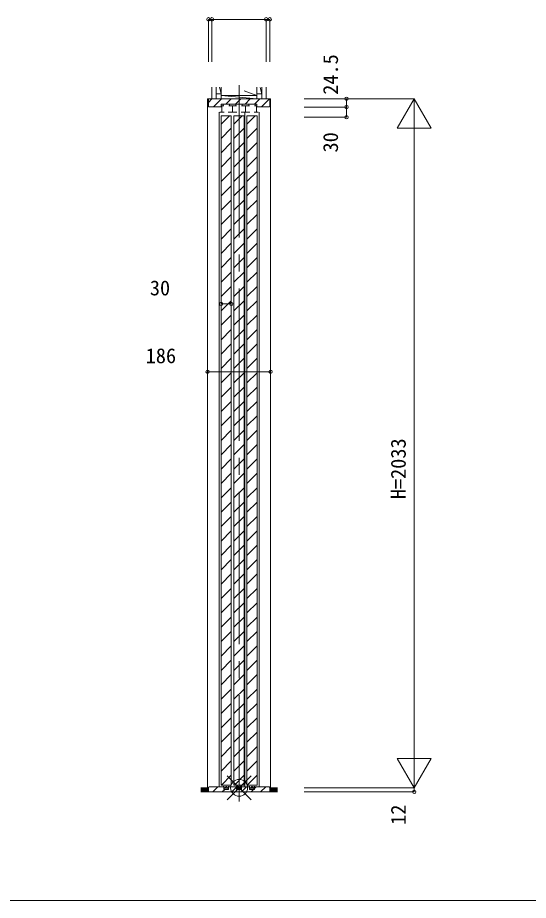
# Model space of a CAD drawing. Units: millimetres, scale not verified. Extents: x -14340 to 14341, y -10000 to 10000.
# Drawn here: x 734 to 2242, y -6752 to -4148 of the extents above; entities that cross this region are included whole.
import ezdxf
from ezdxf.enums import TextEntityAlignment as Align

# ---------------------------------------------------------------- set-up
doc = ezdxf.new("R2010")
doc.units = ezdxf.units.MM
doc.header["$LTSCALE"] = 50
doc.linetypes.add('CHAIN2', pattern=[12, 9, -1, 1, -1])
for name, color, linetype, lineweight in [('0-0_0', 7, 'Continuous', 9), ('0-2_YKK_ZWAK', 7, 'Continuous', 9), ('0-3_YKK_11', 4, 'Continuous', 18), ('0-5_YKK_13', 1, 'Continuous', 18), ('0-6_YKK_D', 2, 'Continuous', 18)]:
    doc.layers.add(name, color=color, linetype=linetype, lineweight=lineweight)
doc.styles.add('ＭＳ ゴシック', font='')
doc.styles.get('ＭＳ ゴシック').set_extended_font_data('MS Gothic')

msp = doc.modelspace()

# ---------------------------------------------------------------- linework, layer by layer
at = {"layer": '0-0_0'}
msp.add_line((-14340.01, -6752.5), (14159.99, -6752.5), dxfattribs=at)
at = {"layer": '0-2_YKK_ZWAK', "linetype": 'CHAIN2'}
msp.add_line((1387.8, -4346.93), (1387.8, -6460.45), dxfattribs=at)
at = {"layer": '0-2_YKK_ZWAK'}
for p, q in [((1307.8, -4387.5), (1307.8, -4353.13)), ((1320.3, -4353.13), (1320.3, -4387.5)), ((1335.3, -4372.5), (1320.3, -4372.5)), ((1330.11, -4353.14), (1335.3, -4372.5)), ((1335.3, -4353.32), (1335.3, -4387.5)), ((1440.3, -4377.5), (1402.7, -4363.88)), ((1440.3, -4353.32), (1440.3, -4387.5)), ((1455.3, -4372.5), (1440.3, -4372.5)), ((1450.29, -4353.8), (1455.3, -4372.5)), ((1455.3, -4387.5), (1455.3, -4353.13)), ((1467.8, -4353.13), (1467.8, -4387.5)), ((1297.3, -6420.5), (1274.46, -6420.5)), ((1274.46, -6423.5), (1297.3, -6423.5)), ((1274.46, -6426.5), (1297.3, -6426.5)), ((1274.46, -6429.5), (1297.3, -6429.5)), ((1274.46, -6432.5), (1501.2, -6432.5)), ((1501.2, -6420.5), (1478.3, -6420.5)), ((1501.2, -6423.5), (1478.3, -6423.5)), ((1501.2, -6426.5), (1478.3, -6426.5)), ((1501.2, -6429.5), (1478.3, -6429.5))]:
    msp.add_line(p, q, dxfattribs=at)
msp.add_lwpolyline([(1440.3, -4377.5), (1335.3, -4377.5), (1440.3, -4387.5)], dxfattribs=at)
at = {"layer": '0-3_YKK_11'}
for p, q in [((1297.3, -4398.04), (1307.84, -4387.5)), ((1307.8, -4387.5), (1387.8, -4387.5)), ((1312.13, -4411.5), (1336.13, -4387.5)), ((1348.81, -4403.1), (1364.41, -4387.5)), ((1377.1, -4403.1), (1392.7, -4387.5)), ((1387.8, -4387.5), (1467.8, -4387.5)), ((1405.38, -4403.1), (1420.98, -4387.5)), ((1433.66, -4403.1), (1449.26, -4387.5)), ((1453.55, -4411.5), (1477.55, -4387.5)), ((1327, -4411.7), (1336.7, -4411.7)), ((1328.8, -4426.88), (1328.8, -6417.5)), ((1343.6, -4426.7), (1331, -4426.7)), ((1340.4, -4403.1), (1359.2, -4403.1)), ((1340.4, -4408.2), (1340.4, -4403.1)), ((1356, -4426.7), (1381.6, -4426.7)), ((1357.2, -4408.2), (1380.4, -4408.2)), ((1359.2, -4403.1), (1359.2, -4408.2)), ((1368.8, -4408.2), (1368.8, -4426.7)), ((1378.4, -4403.1), (1378.4, -4408.2)), ((1379.3, -4403.1), (1396.3, -4403.1)), ((1394, -4426.7), (1419.6, -4426.7)), ((1395.2, -4408.2), (1418.4, -4408.2)), ((1397.2, -4403.1), (1397.2, -4408.2)), ((1404.8, -4426.88), (1404.8, -6417.5)), ((1406.8, -4408.2), (1406.8, -4426.7)), ((1416.4, -4403.1), (1416.4, -4408.2)), ((1432, -4426.7), (1444.6, -4426.7)), ((1448.6, -4411.7), (1438.9, -4411.7)), ((1440.4, -4411), (1440.9, -4411.5)), ((1446.8, -4426.88), (1446.8, -6417.5)), ((1334.8, -4437.5), (1364.8, -4437.5)), ((1334.8, -6412.5), (1334.8, -4437.5)), ((1334.8, -4461.91), (1359.22, -4437.5)), ((1364.8, -6412.5), (1364.8, -4437.5)), ((1364.8, -6412.5), (1364.8, -4437.5)), ((1372.8, -4437.5), (1402.8, -4437.5)), ((1372.8, -6412.5), (1372.8, -4437.5)), ((1372.8, -4461.91), (1397.22, -4437.5)), ((1402.8, -6412.5), (1402.8, -4437.5)), ((1402.8, -6412.5), (1402.8, -4437.5)), ((1410.8, -4437.5), (1440.8, -4437.5)), ((1410.8, -6412.5), (1410.8, -4437.5)), ((1410.8, -4461.91), (1435.22, -4437.5)), ((1440.8, -6412.5), (1440.8, -4437.5)), ((1334.8, -4504.34), (1364.8, -4474.34)), ((1372.8, -4504.34), (1402.8, -4474.34)), ((1410.8, -4504.34), (1440.8, -4474.34)), ((1334.8, -4546.77), (1364.8, -4516.77)), ((1372.8, -4546.77), (1402.8, -4516.77)), ((1410.8, -4546.77), (1440.8, -4516.77)), ((1334.8, -4589.19), (1364.8, -4559.19)), ((1372.8, -4589.19), (1402.8, -4559.19)), ((1410.8, -4589.19), (1440.8, -4559.19)), ((1334.8, -4631.62), (1364.8, -4601.62)), ((1372.8, -4631.62), (1402.8, -4601.62)), ((1410.8, -4631.62), (1440.8, -4601.62)), ((1334.8, -4674.05), (1364.8, -4644.05)), ((1372.8, -4674.05), (1402.8, -4644.05)), ((1410.8, -4674.05), (1440.8, -4644.05)), ((1334.8, -4716.47), (1364.8, -4686.47)), ((1372.8, -4716.47), (1402.8, -4686.47)), ((1410.8, -4716.47), (1440.8, -4686.47)), ((1334.8, -4758.9), (1364.8, -4728.9)), ((1372.8, -4758.9), (1402.8, -4728.9)), ((1410.8, -4758.9), (1440.8, -4728.9)), ((1334.8, -4801.33), (1364.8, -4771.33)), ((1372.8, -4801.33), (1402.8, -4771.33)), ((1410.8, -4801.33), (1440.8, -4771.33)), ((1334.8, -4843.75), (1364.8, -4813.75)), ((1372.8, -4843.75), (1402.8, -4813.75)), ((1410.8, -4843.75), (1440.8, -4813.75)), ((1334.8, -4886.18), (1364.8, -4856.18)), ((1372.8, -4886.18), (1402.8, -4856.18)), ((1410.8, -4886.18), (1440.8, -4856.18)), ((1334.8, -4928.61), (1364.8, -4898.61)), ((1372.8, -4928.61), (1402.8, -4898.61)), ((1410.8, -4928.61), (1440.8, -4898.61)), ((1334.8, -4971.03), (1364.8, -4941.03)), ((1372.8, -4971.03), (1402.8, -4941.03)), ((1410.8, -4971.03), (1440.8, -4941.03)), ((1334.8, -5013.46), (1364.8, -4983.46)), ((1372.8, -5013.46), (1402.8, -4983.46)), ((1410.8, -5013.46), (1440.8, -4983.46)), ((1334.8, -5055.88), (1364.8, -5025.88)), ((1372.8, -5055.88), (1402.8, -5025.88)), ((1410.8, -5055.88), (1440.8, -5025.88)), ((1334.8, -5098.31), (1364.8, -5068.31)), ((1372.8, -5098.31), (1402.8, -5068.31)), ((1410.8, -5098.31), (1440.8, -5068.31)), ((1334.8, -5140.74), (1364.8, -5110.74)), ((1372.8, -5140.74), (1402.8, -5110.74)), ((1410.8, -5140.74), (1440.8, -5110.74)), ((1334.8, -5183.16), (1364.8, -5153.16)), ((1372.8, -5183.16), (1402.8, -5153.16)), ((1410.8, -5183.16), (1440.8, -5153.16)), ((1334.8, -5225.59), (1364.8, -5195.59)), ((1372.8, -5225.59), (1402.8, -5195.59)), ((1410.8, -5225.59), (1440.8, -5195.59)), ((1334.8, -5268.02), (1364.8, -5238.02)), ((1372.8, -5268.02), (1402.8, -5238.02)), ((1410.8, -5268.02), (1440.8, -5238.02)), ((1334.8, -5310.44), (1364.8, -5280.44)), ((1372.8, -5310.44), (1402.8, -5280.44)), ((1410.8, -5310.44), (1440.8, -5280.44)), ((1334.8, -5352.87), (1364.8, -5322.87)), ((1372.8, -5352.87), (1402.8, -5322.87)), ((1410.8, -5352.87), (1440.8, -5322.87)), ((1334.8, -5395.3), (1364.8, -5365.3)), ((1372.8, -5395.3), (1402.8, -5365.3)), ((1410.8, -5395.3), (1440.8, -5365.3)), ((1334.8, -5437.72), (1364.8, -5407.72)), ((1372.8, -5437.72), (1402.8, -5407.72)), ((1410.8, -5437.72), (1440.8, -5407.72)), ((1334.8, -5480.15), (1364.8, -5450.15)), ((1372.8, -5480.15), (1402.8, -5450.15)), ((1410.8, -5480.15), (1440.8, -5450.15)), ((1334.8, -5522.58), (1364.8, -5492.58)), ((1372.8, -5522.58), (1402.8, -5492.58)), ((1410.8, -5522.58), (1440.8, -5492.58)), ((1334.8, -5565), (1364.8, -5535)), ((1372.8, -5565), (1402.8, -5535)), ((1410.8, -5565), (1440.8, -5535)), ((1334.8, -5607.43), (1364.8, -5577.43)), ((1372.8, -5607.43), (1402.8, -5577.43)), ((1410.8, -5607.43), (1440.8, -5577.43)), ((1334.8, -5649.85), (1364.8, -5619.85)), ((1372.8, -5649.85), (1402.8, -5619.85)), ((1410.8, -5649.85), (1440.8, -5619.85)), ((1334.8, -5692.28), (1364.8, -5662.28)), ((1372.8, -5692.28), (1402.8, -5662.28)), ((1410.8, -5692.28), (1440.8, -5662.28)), ((1334.8, -5734.71), (1364.8, -5704.71)), ((1372.8, -5734.71), (1402.8, -5704.71)), ((1410.8, -5734.71), (1440.8, -5704.71)), ((1334.8, -5777.13), (1364.8, -5747.13)), ((1372.8, -5777.13), (1402.8, -5747.13)), ((1410.8, -5777.13), (1440.8, -5747.13)), ((1334.8, -5819.56), (1364.8, -5789.56)), ((1372.8, -5819.56), (1402.8, -5789.56)), ((1410.8, -5819.56), (1440.8, -5789.56)), ((1334.8, -5861.99), (1364.8, -5831.99)), ((1372.8, -5861.99), (1402.8, -5831.99)), ((1410.8, -5861.99), (1440.8, -5831.99)), ((1334.8, -5904.41), (1364.8, -5874.41)), ((1372.8, -5904.41), (1402.8, -5874.41)), ((1410.8, -5904.41), (1440.8, -5874.41)), ((1334.8, -5946.84), (1364.8, -5916.84)), ((1372.8, -5946.84), (1402.8, -5916.84)), ((1410.8, -5946.84), (1440.8, -5916.84)), ((1334.8, -5989.27), (1364.8, -5959.27)), ((1372.8, -5989.27), (1402.8, -5959.27)), ((1410.8, -5989.27), (1440.8, -5959.27)), ((1334.8, -6031.69), (1364.8, -6001.69)), ((1372.8, -6031.69), (1402.8, -6001.69)), ((1410.8, -6031.69), (1440.8, -6001.69)), ((1334.8, -6074.12), (1364.8, -6044.12)), ((1372.8, -6074.12), (1402.8, -6044.12)), ((1410.8, -6074.12), (1440.8, -6044.12)), ((1334.8, -6116.54), (1364.8, -6086.54)), ((1372.8, -6116.54), (1402.8, -6086.54)), ((1410.8, -6116.54), (1440.8, -6086.54)), ((1334.8, -6158.97), (1364.8, -6128.97)), ((1372.8, -6158.97), (1402.8, -6128.97)), ((1410.8, -6158.97), (1440.8, -6128.97)), ((1334.8, -6201.4), (1364.8, -6171.4)), ((1372.8, -6201.4), (1402.8, -6171.4)), ((1410.8, -6201.4), (1440.8, -6171.4)), ((1334.8, -6243.82), (1364.8, -6213.82)), ((1372.8, -6243.82), (1402.8, -6213.82)), ((1410.8, -6243.82), (1440.8, -6213.82)), ((1334.8, -6286.25), (1364.8, -6256.25)), ((1372.8, -6286.25), (1402.8, -6256.25)), ((1410.8, -6286.25), (1440.8, -6256.25)), ((1334.8, -6328.68), (1364.8, -6298.68)), ((1372.8, -6328.68), (1402.8, -6298.68)), ((1410.8, -6328.68), (1440.8, -6298.68)), ((1334.8, -6371.1), (1364.8, -6341.1)), ((1372.8, -6371.1), (1402.8, -6341.1)), ((1410.8, -6371.1), (1440.8, -6341.1)), ((1335.84, -6412.5), (1364.8, -6383.53)), ((1373.84, -6412.5), (1402.8, -6383.53)), ((1411.84, -6412.5), (1440.8, -6383.53)), ((1297.3, -6420.5), (1297.3, -6432.5)), ((1310, -6432.5), (1325, -6417.5)), ((1334.8, -6412.5), (1364.8, -6412.5)), ((1338.29, -6432.5), (1345.49, -6425.3)), ((1343.9, -6421.8), (1355.7, -6421.8)), ((1366.57, -6432.5), (1380.6, -6418.47)), ((1372.8, -6412.5), (1402.8, -6412.5)), ((1381.9, -6421.8), (1393.7, -6421.8)), ((1394.86, -6432.5), (1409.86, -6417.5)), ((1410.8, -6412.5), (1440.8, -6412.5)), ((1419.9, -6421.8), (1431.7, -6421.8)), ((1423.14, -6432.5), (1430.34, -6425.3)), ((1433, -6422.63), (1438.14, -6417.5)), ((1451.42, -6432.5), (1466.42, -6417.5)), ((1478.3, -6420.5), (1478.3, -6432.5))]:
    msp.add_line(p, q, dxfattribs=at)
for points in [[(1297.3, -4387.5), (1294.8, -4387.5), (1294.8, -6420.5)], [(1453.3, -4387.5), (1322.3, -4387.5), (1297.3, -4387.5), (1297.3, -4409.5)], [(1478.3, -4409.5), (1478.3, -4387.5), (1453.3, -4387.5)], [(1478.3, -4387.5), (1480.8, -4387.5), (1480.8, -6420.5)], [(1299.3, -4411.5), (1334.7, -4411.5), (1335.2, -4411), (1335.2, -4403.1), (1379.2, -4403.1), (1396.4, -4403.1), (1440.4, -4403.1), (1440.4, -4411), (1440.9, -4411.5), (1476.3, -4411.5)], [(1342.4, -4408.2), (1336.7, -4408.2), (1336.7, -4426.7)], [(1416.4, -4403.1), (1435.2, -4403.1), (1435.2, -4408.2)], [(1433.2, -4408.2), (1438.9, -4408.2), (1438.9, -4426.7)], [(1297.3, -6419.5), (1297.3, -6432.5), (1304.3, -6432.5)], [(1476.3, -6417.5), (1433.5, -6417.5), (1433, -6418), (1433, -6424.2), (1433, -6425.3), (1418.6, -6425.3), (1418.6, -6424.2), (1418.6, -6418), (1418.1, -6417.5), (1395.5, -6417.5), (1395, -6418), (1395, -6424.2), (1395, -6425.3), (1380.6, -6425.3), (1380.6, -6424.2), (1380.6, -6418), (1380.1, -6417.5), (1357.5, -6417.5), (1357, -6418), (1357, -6424.2), (1357, -6425.3), (1342.6, -6425.3), (1342.6, -6424.2), (1342.6, -6418), (1342.1, -6417.5), (1299.3, -6417.5)], [(1304.3, -6432.5), (1471.3, -6432.5), (1478.3, -6432.5), (1478.3, -6419.5)], [(1341.27, -6416.3), (1343.9, -6416.3), (1343.9, -6425.3)], [(1343.9, -6420.3), (1348.1, -6420.3), (1348.1, -6418.5)], [(1351.5, -6418.5), (1351.5, -6420.3), (1355.7, -6420.3)], [(1355.7, -6425.3), (1355.7, -6416.3), (1358.34, -6416.3)], [(1379.27, -6416.3), (1381.9, -6416.3), (1381.9, -6425.3)], [(1381.9, -6420.3), (1386.1, -6420.3), (1386.1, -6418.5)], [(1389.5, -6418.5), (1389.5, -6420.3), (1393.7, -6420.3)], [(1393.7, -6425.3), (1393.7, -6416.3), (1396.34, -6416.3)], [(1417.27, -6416.3), (1419.9, -6416.3), (1419.9, -6425.3)], [(1419.9, -6420.3), (1424.1, -6420.3), (1424.1, -6418.5)], [(1427.5, -6418.5), (1427.5, -6420.3), (1431.7, -6420.3)], [(1431.7, -6425.3), (1431.7, -6416.3), (1434.34, -6416.3)]]:
    msp.add_lwpolyline(points, dxfattribs=at)
for centre, radius, start, end in [((1299.3, -4409.5), 2, 180.00001, 269.99999), ((1476.3, -4409.5), 2, 270.00001, 359.99999), ((1299.3, -6419.5), 2, 90.00001, 179.99999), ((1349.8, -6418.5), 1.7, 359.99999, 180.00001), ((1387.8, -6418.5), 1.7, 359.99999, 180.00001), ((1425.8, -6418.5), 1.7, 359.99999, 180.00001), ((1476.3, -6419.5), 2, 0.00001, 89.99999)]:
    msp.add_arc(centre, radius, start, end, dxfattribs=at)
at = {"layer": '0-5_YKK_13'}
for p, q in [((1352.45, -6455.86), (1423.16, -6385.14)), ((1352.45, -6385.14), (1423.16, -6455.86))]:
    msp.add_line(p, q, dxfattribs=at)
msp.add_circle((1387.8, -6420.5), 25, dxfattribs=at)
at = {"layer": '0-6_YKK_D'}
for p, q in [((1297.3, -4153.13), (1297.3, -4278.13)), ((1307.8, -4153.13), (1297.3, -4153.13)), ((1307.8, -4153.13), (1307.8, -4278.13)), ((1307.8, -4153.13), (1467.8, -4153.13)), ((1467.8, -4153.13), (1467.8, -4278.13)), ((1467.8, -4153.13), (1478.3, -4153.13)), ((1478.3, -4153.13), (1478.3, -4278.13)), ((1579.98, -4387.5), (1904.98, -4387.5)), ((1854.98, -4474.1), (1904.98, -4387.5)), ((1904.98, -4387.5), (1954.98, -4474.1)), ((1904.98, -4387.5), (1904.98, -6420.5)), ((1704.98, -4412), (1704.98, -4442)), ((1579.98, -4442), (1704.98, -4442)), ((1854.98, -4474.1), (1954.98, -4474.1)), ((1334.8, -4992.78), (1364.8, -4992.78)), ((1294.8, -5192.78), (1480.8, -5192.78)), ((1854.98, -6333.9), (1954.98, -6333.9)), ((1854.98, -6333.9), (1904.98, -6420.5)), ((1904.98, -6420.5), (1954.98, -6333.9)), ((1579.98, -6420.5), (1904.98, -6420.5)), ((1579.98, -6432.5), (1904.98, -6432.5)), ((1904.98, -6420.5), (1904.98, -6432.5))]:
    msp.add_line(p, q, dxfattribs=at)
msp.add_lwpolyline([(1579.98, -4412), (1704.98, -4412), (1704.98, -4387.5)], dxfattribs=at)
for centre in [(1297.3, -4153.13), (1307.8, -4153.13), (1467.8, -4153.13), (1478.3, -4153.13), (1704.98, -4387.5), (1704.98, -4412), (1704.98, -4442), (1334.8, -4992.78), (1364.8, -4992.78), (1294.8, -5192.78), (1480.8, -5192.78), (1904.98, -6432.5)]:
    msp.add_circle(centre, 5, dxfattribs=at)

# ---------------------------------------------------------------- texts
at = {"layer": '0-6_YKK_D', "style": 'ＭＳ ゴシック'}
for s, p in [('24.5', (1692.98, -4375.75)), ('30', (1692.98, -4545.97)), ('H=2033', (1892.98, -5569)), ('12', (1893.16, -6529.8))]:
    msp.add_text(s, height=43.99, rotation=90, dxfattribs=at).set_placement(p, align=Align.BOTTOM_LEFT)
for s, p in [('30', (1124.38, -4980.78)), ('186', (1112.09, -5180.78))]:
    msp.add_text(s, height=43.99, dxfattribs=at).set_placement(p, align=Align.BOTTOM_LEFT)

doc.saveas('drawing.dxf')
